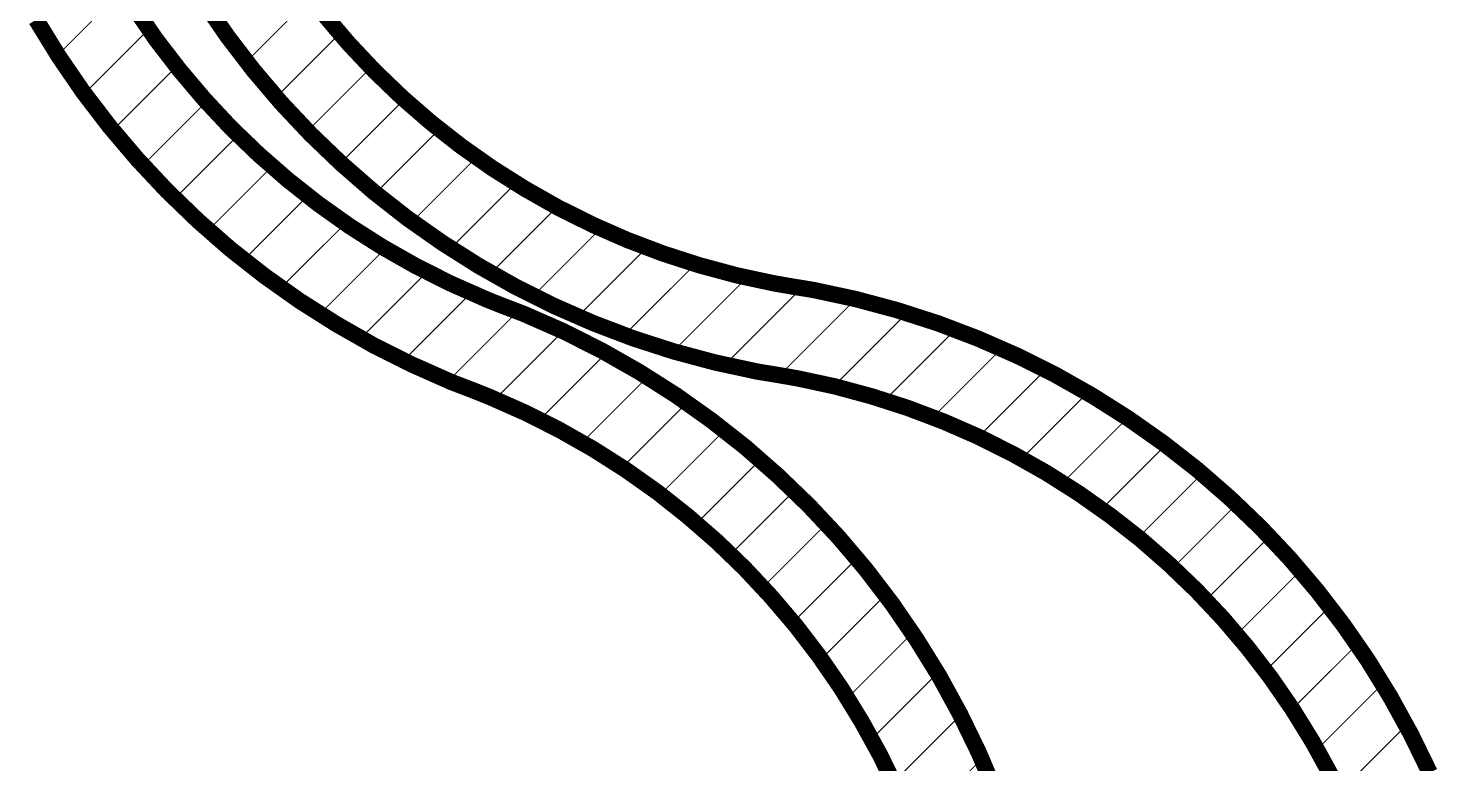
# Model space of a CAD drawing. Header units: millimetres. Extents: x 0 to 19.1, y 0 to 5.1.
# Drawn here: x 14.033 to 15.325, y 1.286 to 1.965 of the extents above; entities that cross this region are included whole.
import ezdxf

# ---------------------------------------------------------------- set-up
doc = ezdxf.new("R2010")
doc.units = ezdxf.units.MM
doc.header["$MEASUREMENT"] = 0
doc.layers.add('DrillDrawing', color=1, linetype='Continuous')

msp = doc.modelspace()

# ---------------------------------------------------------------- linework, layer by layer
at = {"layer": 'DrillDrawing'}
for points, const_width in [([(14.0602, 1.9394), (14.121, 2.0002)], 0.001), ([(14.1308, 1.9835), (14.1509, 1.9541)], 0.015), ([(14.1945, 1.9892), (14.2169, 1.9567)], 0.015), ([(14.2342, 1.9334), (14.2939, 1.9931)], 0.001), ([(14.0405, 1.9722), (14.0614, 1.9383)], 0.015), ([(14.3053, 1.9775), (14.3281, 1.9506)], 0.015), ([(14.0846, 1.9038), (14.1447, 1.9639)], 0.001), ([(14.2169, 1.9567), (14.2409, 1.9254)], 0.015), ([(14.1509, 1.9541), (14.1726, 1.9259)], 0.015), ([(14.2614, 1.9006), (14.3208, 1.96)], 0.001), ([(14.3281, 1.9506), (14.3523, 1.9249)], 0.015), ([(14.0614, 1.9383), (14.0839, 1.9055)], 0.015), ([(14.1108, 1.87), (14.1703, 1.9295)], 0.001), ([(14.1726, 1.9259), (14.1956, 1.8987)], 0.015), ([(14.2409, 1.9254), (14.2664, 1.8954)], 0.015), ([(14.2902, 1.8694), (14.3495, 1.9287)], 0.001), ([(14.3523, 1.9249), (14.3777, 1.9005)], 0.015), ([(14.0839, 1.9055), (14.1081, 1.8739)], 0.015), ([(14.1956, 1.8987), (14.2199, 1.8727)], 0.015), ([(14.2664, 1.8954), (14.2934, 1.8667)], 0.015), ([(14.3206, 1.8398), (14.38, 1.8992)], 0.001), ([(14.3777, 1.9005), (14.4043, 1.8774)], 0.015), ([(14.1385, 1.8377), (14.1978, 1.897)], 0.001), ([(14.1081, 1.8739), (14.1338, 1.8436)], 0.015), ([(14.2199, 1.8727), (14.2456, 1.848)], 0.015), ([(14.2934, 1.8667), (14.3219, 1.8394)], 0.015), ([(14.4043, 1.8774), (14.4321, 1.8556)], 0.015), ([(14.1679, 1.8071), (14.2272, 1.8664)], 0.001), ([(14.3527, 1.8119), (14.4125, 1.8717)], 0.001), ([(14.4321, 1.8556), (14.4609, 1.8353)], 0.015), ([(14.1338, 1.8436), (14.161, 1.8146)], 0.015), ([(14.2456, 1.848), (14.2724, 1.8246)], 0.015), ([(14.1989, 1.7781), (14.2584, 1.8376)], 0.001), ([(14.3219, 1.8394), (14.3516, 1.8135)], 0.015), ([(14.3865, 1.7857), (14.4468, 1.846)], 0.001), ([(14.4609, 1.8353), (14.4907, 1.8165)], 0.015), ([(14.161, 1.8146), (14.1896, 1.787)], 0.015), ([(14.2724, 1.8246), (14.3004, 1.8025)], 0.015), ([(14.422, 1.7612), (14.4829, 1.8221)], 0.001), ([(14.4907, 1.8165), (14.5214, 1.7991)], 0.015), ([(14.2315, 1.7507), (14.2913, 1.8105)], 0.001), ([(14.3004, 1.8025), (14.3294, 1.7819)], 0.015), ([(14.3516, 1.8135), (14.3826, 1.7892)], 0.015), ([(14.3826, 1.7892), (14.4149, 1.7665)], 0.015), ([(14.4592, 1.7384), (14.5209, 1.8001)], 0.001), ([(14.5214, 1.7991), (14.5529, 1.7834)], 0.015), ([(14.1896, 1.787), (14.2195, 1.7608)], 0.015), ([(14.2657, 1.7249), (14.326, 1.7851)], 0.001), ([(14.3294, 1.7819), (14.3594, 1.7628)], 0.015), ([(14.5529, 1.7834), (14.5852, 1.7692)], 0.015), ([(14.3594, 1.7628), (14.3904, 1.7452)], 0.015), ([(14.4149, 1.7665), (14.4482, 1.7454)], 0.015), ([(14.4982, 1.7174), (14.5613, 1.7805)], 0.001), ([(14.5852, 1.7692), (14.6182, 1.7567)], 0.015), ([(14.2195, 1.7608), (14.2508, 1.7362)], 0.015), ([(14.3016, 1.7008), (14.3626, 1.7618)], 0.001), ([(14.5391, 1.6983), (14.6038, 1.763)], 0.001), ([(14.6182, 1.7567), (14.6517, 1.7459)], 0.015), ([(14.2508, 1.7362), (14.2832, 1.7132)], 0.015), ([(14.3904, 1.7452), (14.4222, 1.7292)], 0.015), ([(14.4482, 1.7454), (14.4825, 1.726)], 0.015), ([(14.582, 1.6812), (14.6485, 1.7477)], 0.001), ([(14.6517, 1.7459), (14.6858, 1.7367)], 0.015), ([(14.6858, 1.7367), (14.7202, 1.7293)], 0.015), ([(14.3392, 1.6784), (14.4013, 1.7405)], 0.001), ([(14.4222, 1.7292), (14.4548, 1.7148)], 0.015), ([(14.4825, 1.726), (14.5178, 1.7084)], 0.015), ([(14.627, 1.6662), (14.6961, 1.7353)], 0.001), ([(14.7202, 1.7293), (14.7376, 1.7263)], 0.015), ([(14.7376, 1.7263), (14.757, 1.7231)], 0.015), ([(14.2832, 1.7132), (14.3168, 1.6919)], 0.015), ([(14.3786, 1.6578), (14.442, 1.7212)], 0.001), ([(14.4548, 1.7148), (14.4713, 1.7082)], 0.015), ([(14.6746, 1.6538), (14.7464, 1.7256)], 0.001), ([(14.757, 1.7231), (14.7956, 1.7148)], 0.015), ([(14.7956, 1.7148), (14.8336, 1.7046)], 0.015), ([(14.4713, 1.7082), (14.4899, 1.7011)], 0.015), ([(14.4899, 1.7011), (14.5263, 1.6851)], 0.015), ([(14.5178, 1.7084), (14.5539, 1.6926)], 0.015), ([(14.7248, 1.644), (14.7962, 1.7154)], 0.001), ([(14.8336, 1.7046), (14.8712, 1.6925)], 0.015), ([(14.3168, 1.6919), (14.3513, 1.6722)], 0.015), ([(14.4198, 1.639), (14.4847, 1.7039)], 0.001), ([(14.5263, 1.6851), (14.5618, 1.6672)], 0.015), ([(14.5539, 1.6926), (14.5907, 1.6786)], 0.015), ([(14.7747, 1.6339), (14.8431, 1.7023)], 0.001), ([(14.8712, 1.6925), (14.908, 1.6785)], 0.015), ([(14.3513, 1.6722), (14.3869, 1.6544)], 0.015), ([(14.4627, 1.6219), (14.5265, 1.6857)], 0.001), ([(14.5907, 1.6786), (14.6282, 1.6665)], 0.015), ([(14.8216, 1.6208), (14.8878, 1.687)], 0.001), ([(14.908, 1.6785), (14.9441, 1.6627)], 0.015), ([(14.5618, 1.6672), (14.5964, 1.6475)], 0.015), ([(14.6282, 1.6665), (14.6663, 1.6563)], 0.015), ([(14.866, 1.6052), (14.9303, 1.6695)], 0.001), ([(14.9441, 1.6627), (14.9794, 1.6451)], 0.015), ([(14.3869, 1.6544), (14.4232, 1.6383)], 0.015), ([(14.5038, 1.603), (14.5662, 1.6654)], 0.001), ([(14.5964, 1.6475), (14.6299, 1.6262)], 0.015), ([(14.6663, 1.6563), (14.7049, 1.648)], 0.015), ([(14.7049, 1.648), (14.7243, 1.6448)], 0.015), ([(14.4232, 1.6383), (14.4418, 1.6312)], 0.015), ([(14.5428, 1.582), (14.6041, 1.6433)], 0.001), ([(14.7243, 1.6448), (14.7417, 1.6418)], 0.015), ([(14.7417, 1.6418), (14.7761, 1.6344)], 0.015), ([(14.7761, 1.6344), (14.8102, 1.6252)], 0.015), ([(14.9082, 1.5874), (14.9709, 1.6501)], 0.001), ([(14.9794, 1.6451), (15.0137, 1.6257)], 0.015), ([(14.4418, 1.6312), (14.4583, 1.6246)], 0.015), ([(14.4583, 1.6246), (14.4909, 1.6102)], 0.015), ([(14.6299, 1.6262), (14.6623, 1.6032)], 0.015), ([(14.8102, 1.6252), (14.8437, 1.6144)], 0.015), ([(14.9479, 1.5671), (15.0096, 1.6288)], 0.001), ([(15.0137, 1.6257), (15.047, 1.6046)], 0.015), ([(14.4909, 1.6102), (14.5227, 1.5942)], 0.015), ([(14.5799, 1.5591), (14.6403, 1.6195)], 0.001), ([(14.8437, 1.6144), (14.8767, 1.6019)], 0.015), ([(14.5227, 1.5942), (14.5537, 1.5766)], 0.015), ([(14.6623, 1.6032), (14.6936, 1.5786)], 0.015), ([(14.8767, 1.6019), (14.909, 1.5878)], 0.015), ([(14.9856, 1.5448), (15.0465, 1.6057)], 0.001), ([(15.047, 1.6046), (15.0792, 1.5819)], 0.015), ([(14.6151, 1.5343), (14.6749, 1.5941)], 0.001), ([(14.909, 1.5878), (14.9405, 1.572)], 0.015), ([(15.0792, 1.5819), (15.1103, 1.5576)], 0.015), ([(14.5537, 1.5766), (14.5837, 1.5575)], 0.015), ([(14.6936, 1.5786), (14.7235, 1.5524)], 0.015), ([(14.9405, 1.572), (14.9712, 1.5547)], 0.015), ([(15.0214, 1.5206), (15.0816, 1.5808)], 0.001), ([(14.5837, 1.5575), (14.6128, 1.5369)], 0.015), ([(14.6483, 1.5075), (14.7078, 1.567)], 0.001), ([(15.1103, 1.5576), (15.14, 1.5317)], 0.015), ([(14.7235, 1.5524), (14.7522, 1.5248)], 0.015), ([(14.9712, 1.5547), (15.001, 1.5358)], 0.015), ([(15.0555, 1.4946), (15.115, 1.5542)], 0.001), ([(14.6128, 1.5369), (14.6407, 1.5148)], 0.015), ([(14.6797, 1.4789), (14.739, 1.5382)], 0.001), ([(15.001, 1.5358), (15.0298, 1.5155)], 0.015), ([(15.14, 1.5317), (15.1685, 1.5044)], 0.015), ([(14.7522, 1.5248), (14.7794, 1.4958)], 0.015), ([(15.0875, 1.4667), (15.1468, 1.526)], 0.001), ([(14.6407, 1.5148), (14.6676, 1.4914)], 0.015), ([(15.0298, 1.5155), (15.0576, 1.4938)], 0.015), ([(15.1685, 1.5044), (15.1955, 1.4757)], 0.015), ([(14.6676, 1.4914), (14.6932, 1.4667)], 0.015), ([(14.7094, 1.4486), (14.7687, 1.5079)], 0.001), ([(14.7794, 1.4958), (14.8051, 1.4655)], 0.015), ([(15.0576, 1.4938), (15.0842, 1.4706)], 0.015), ([(15.1177, 1.4369), (15.177, 1.4962)], 0.001), ([(14.6932, 1.4667), (14.7175, 1.4407)], 0.015), ([(14.7374, 1.4166), (14.7968, 1.476)], 0.001), ([(14.8051, 1.4655), (14.8292, 1.4339)], 0.015), ([(15.0842, 1.4706), (15.1096, 1.4462)], 0.015), ([(15.1955, 1.4757), (15.221, 1.4457)], 0.015), ([(15.1461, 1.4053), (15.2055, 1.4647)], 0.001), ([(14.7175, 1.4407), (14.7406, 1.4136)], 0.015), ([(15.1096, 1.4462), (15.1338, 1.4205)], 0.015), ([(15.221, 1.4457), (15.245, 1.4144)], 0.015), ([(14.7635, 1.3827), (14.8232, 1.4424)], 0.001), ([(14.8292, 1.4339), (14.8517, 1.4011)], 0.015), ([(14.7406, 1.4136), (14.7622, 1.3853)], 0.015), ([(15.1338, 1.4205), (15.1566, 1.3937)], 0.015), ([(15.1727, 1.3719), (15.2324, 1.4316)], 0.001), ([(15.245, 1.4144), (15.2674, 1.382)], 0.015), ([(14.8517, 1.4011), (14.8726, 1.3673)], 0.015), ([(14.7875, 1.3467), (14.848, 1.4072)], 0.001), ([(15.1566, 1.3937), (15.1781, 1.3657)], 0.015), ([(15.1975, 1.3367), (15.2577, 1.3968)], 0.001), ([(14.7622, 1.3853), (14.7824, 1.3559)], 0.015), ([(15.2674, 1.382), (15.2881, 1.3484)], 0.015), ([(14.8098, 1.309), (14.8712, 1.3704)], 0.001), ([(14.8726, 1.3673), (14.8917, 1.3324)], 0.015), ([(15.1781, 1.3657), (15.1981, 1.3367)], 0.015), ([(14.7824, 1.3559), (14.801, 1.3256)], 0.015), ([(15.2202, 1.2994), (15.2812, 1.3604)], 0.001), ([(15.1981, 1.3367), (15.2166, 1.3067)], 0.015), ([(15.2881, 1.3484), (15.3071, 1.3139)], 0.015), ([(14.801, 1.3256), (14.8182, 1.2944)], 0.015), ([(14.83, 1.2692), (14.8925, 1.3317)], 0.001), ([(14.8917, 1.3324), (14.9091, 1.2966)], 0.015), ([(15.2409, 1.2601), (15.303, 1.3222)], 0.001), ([(15.3071, 1.3139), (15.3244, 1.2785)], 0.015), ([(15.2166, 1.3067), (15.2336, 1.2758)], 0.015), ([(14.8182, 1.2944), (14.8337, 1.2624)], 0.015), ([(14.9091, 1.2966), (14.9246, 1.26)], 0.015), ([(14.8482, 1.2274), (14.9118, 1.291)], 0.001)]:
    msp.add_lwpolyline(points, dxfattribs=dict(at, const_width=const_width))
for points, const_width in [([(14.1445, 1.9639, 1), (14.145, 1.9639, 1)], 0.0005), ([(14.2131, 1.9567, 1), (14.2206, 1.9567, 1)], 0.0075), ([(14.2131, 1.9567, 1), (14.2206, 1.9567, 1)], 0.0075), ([(14.1472, 1.9541, 1), (14.1547, 1.9541, 1)], 0.0075), ([(14.1472, 1.9541, 1), (14.1547, 1.9541, 1)], 0.0075), ([(14.3205, 1.96, 1), (14.321, 1.96, 1)], 0.0005), ([(14.3244, 1.9506, 1), (14.3319, 1.9506, 1)], 0.0075), ([(14.3244, 1.9506, 1), (14.3319, 1.9506, 1)], 0.0075), ([(14.0576, 1.9383, 1), (14.0651, 1.9383, 1)], 0.0075), ([(14.0576, 1.9383, 1), (14.0651, 1.9383, 1)], 0.0075), ([(14.06, 1.9394, 1), (14.0605, 1.9394, 1)], 0.0005), ([(14.1688, 1.9259, 1), (14.1763, 1.9259, 1)], 0.0075), ([(14.1688, 1.9259, 1), (14.1763, 1.9259, 1)], 0.0075), ([(14.1701, 1.9295, 1), (14.1706, 1.9295, 1)], 0.0005), ([(14.2371, 1.9254, 1), (14.2446, 1.9254, 1)], 0.0075), ([(14.2371, 1.9254, 1), (14.2446, 1.9254, 1)], 0.0075), ([(14.2339, 1.9334, 1), (14.2344, 1.9334, 1)], 0.0005), ([(14.3485, 1.9249, 1), (14.356, 1.9249, 1)], 0.0075), ([(14.3485, 1.9249, 1), (14.356, 1.9249, 1)], 0.0075), ([(14.3492, 1.9287, 1), (14.3497, 1.9287, 1)], 0.0005), ([(14.0802, 1.9055, 1), (14.0877, 1.9055, 1)], 0.0075), ([(14.0802, 1.9055, 1), (14.0877, 1.9055, 1)], 0.0075), ([(14.0844, 1.9038, 1), (14.0849, 1.9038, 1)], 0.0005), ([(14.1918, 1.8987, 1), (14.1993, 1.8987, 1)], 0.0075), ([(14.1918, 1.8987, 1), (14.1993, 1.8987, 1)], 0.0075), ([(14.2627, 1.8954, 1), (14.2702, 1.8954, 1)], 0.0075), ([(14.2627, 1.8954, 1), (14.2702, 1.8954, 1)], 0.0075), ([(14.2611, 1.9006, 1), (14.2616, 1.9006, 1)], 0.0005), ([(14.374, 1.9005, 1), (14.3815, 1.9005, 1)], 0.0075), ([(14.374, 1.9005, 1), (14.3815, 1.9005, 1)], 0.0075), ([(14.3798, 1.8992, 1), (14.3803, 1.8992, 1)], 0.0005), ([(14.1976, 1.897, 1), (14.1981, 1.897, 1)], 0.0005), ([(14.1043, 1.8739, 1), (14.1118, 1.8739, 1)], 0.0075), ([(14.1043, 1.8739, 1), (14.1118, 1.8739, 1)], 0.0075), ([(14.2162, 1.8727, 1), (14.2237, 1.8727, 1)], 0.0075), ([(14.2162, 1.8727, 1), (14.2237, 1.8727, 1)], 0.0075), ([(14.2897, 1.8667, 1), (14.2972, 1.8667, 1)], 0.0075), ([(14.2897, 1.8667, 1), (14.2972, 1.8667, 1)], 0.0075), ([(14.4006, 1.8774, 1), (14.4081, 1.8774, 1)], 0.0075), ([(14.4006, 1.8774, 1), (14.4081, 1.8774, 1)], 0.0075), ([(14.1105, 1.87, 1), (14.111, 1.87, 1)], 0.0005), ([(14.227, 1.8664, 1), (14.2275, 1.8664, 1)], 0.0005), ([(14.2899, 1.8694, 1), (14.2904, 1.8694, 1)], 0.0005), ([(14.4123, 1.8717, 1), (14.4128, 1.8717, 1)], 0.0005), ([(14.4283, 1.8556, 1), (14.4358, 1.8556, 1)], 0.0075), ([(14.4283, 1.8556, 1), (14.4358, 1.8556, 1)], 0.0075), ([(14.13, 1.8436, 1), (14.1375, 1.8436, 1)], 0.0075), ([(14.13, 1.8436, 1), (14.1375, 1.8436, 1)], 0.0075), ([(14.2418, 1.848, 1), (14.2493, 1.848, 1)], 0.0075), ([(14.2418, 1.848, 1), (14.2493, 1.848, 1)], 0.0075), ([(14.1383, 1.8377, 1), (14.1388, 1.8377, 1)], 0.0005), ([(14.2581, 1.8376, 1), (14.2586, 1.8376, 1)], 0.0005), ([(14.3181, 1.8394, 1), (14.3256, 1.8394, 1)], 0.0075), ([(14.3181, 1.8394, 1), (14.3256, 1.8394, 1)], 0.0075), ([(14.3204, 1.8398, 1), (14.3209, 1.8398, 1)], 0.0005), ([(14.4466, 1.846, 1), (14.4471, 1.846, 1)], 0.0005), ([(14.4571, 1.8353, 1), (14.4646, 1.8353, 1)], 0.0075), ([(14.4571, 1.8353, 1), (14.4646, 1.8353, 1)], 0.0075), ([(14.1572, 1.8146, 1), (14.1647, 1.8146, 1)], 0.0075), ([(14.1572, 1.8146, 1), (14.1647, 1.8146, 1)], 0.0075), ([(14.2686, 1.8246, 1), (14.2761, 1.8246, 1)], 0.0075), ([(14.2686, 1.8246, 1), (14.2761, 1.8246, 1)], 0.0075), ([(14.4827, 1.8221, 1), (14.4832, 1.8221, 1)], 0.0005), ([(14.4869, 1.8165, 1), (14.4944, 1.8165, 1)], 0.0075), ([(14.4869, 1.8165, 1), (14.4944, 1.8165, 1)], 0.0075), ([(14.291, 1.8105, 1), (14.2915, 1.8105, 1)], 0.0005), ([(14.2966, 1.8025, 1), (14.3041, 1.8025, 1)], 0.0075), ([(14.2966, 1.8025, 1), (14.3041, 1.8025, 1)], 0.0075), ([(14.3479, 1.8135, 1), (14.3554, 1.8135, 1)], 0.0075), ([(14.3479, 1.8135, 1), (14.3554, 1.8135, 1)], 0.0075), ([(14.3525, 1.8119, 1), (14.353, 1.8119, 1)], 0.0005), ([(14.1677, 1.8071, 1), (14.1682, 1.8071, 1)], 0.0005), ([(14.3789, 1.7892, 1), (14.3864, 1.7892, 1)], 0.0075), ([(14.3789, 1.7892, 1), (14.3864, 1.7892, 1)], 0.0075), ([(14.5176, 1.7991, 1), (14.5251, 1.7991, 1)], 0.0075), ([(14.5176, 1.7991, 1), (14.5251, 1.7991, 1)], 0.0075), ([(14.5207, 1.8001, 1), (14.5212, 1.8001, 1)], 0.0005), ([(14.1858, 1.787, 1), (14.1933, 1.787, 1)], 0.0075), ([(14.1858, 1.787, 1), (14.1933, 1.787, 1)], 0.0075), ([(14.3257, 1.7819, 1), (14.3332, 1.7819, 1)], 0.0075), ([(14.3257, 1.7819, 1), (14.3332, 1.7819, 1)], 0.0075), ([(14.3257, 1.7851, 1), (14.3262, 1.7851, 1)], 0.0005), ([(14.3863, 1.7857, 1), (14.3868, 1.7857, 1)], 0.0005), ([(14.5492, 1.7834, 1), (14.5567, 1.7834, 1)], 0.0075), ([(14.5492, 1.7834, 1), (14.5567, 1.7834, 1)], 0.0075), ([(14.1986, 1.7781, 1), (14.1991, 1.7781, 1)], 0.0005), ([(14.3557, 1.7628, 1), (14.3632, 1.7628, 1)], 0.0075), ([(14.3557, 1.7628, 1), (14.3632, 1.7628, 1)], 0.0075), ([(14.4111, 1.7665, 1), (14.4186, 1.7665, 1)], 0.0075), ([(14.4111, 1.7665, 1), (14.4186, 1.7665, 1)], 0.0075), ([(14.561, 1.7805, 1), (14.5615, 1.7805, 1)], 0.0005), ([(14.5814, 1.7692, 1), (14.5889, 1.7692, 1)], 0.0075), ([(14.5814, 1.7692, 1), (14.5889, 1.7692, 1)], 0.0075), ([(14.2158, 1.7608, 1), (14.2233, 1.7608, 1)], 0.0075), ([(14.2158, 1.7608, 1), (14.2233, 1.7608, 1)], 0.0075), ([(14.3623, 1.7618, 1), (14.3628, 1.7618, 1)], 0.0005), ([(14.4218, 1.7612, 1), (14.4223, 1.7612, 1)], 0.0005), ([(14.6035, 1.763, 1), (14.604, 1.763, 1)], 0.0005), ([(14.6144, 1.7567, 1), (14.6219, 1.7567, 1)], 0.0075), ([(14.6144, 1.7567, 1), (14.6219, 1.7567, 1)], 0.0075), ([(14.2312, 1.7507, 1), (14.2317, 1.7507, 1)], 0.0005), ([(14.247, 1.7362, 1), (14.2545, 1.7362, 1)], 0.0075), ([(14.247, 1.7362, 1), (14.2545, 1.7362, 1)], 0.0075), ([(14.3867, 1.7452, 1), (14.3942, 1.7452, 1)], 0.0075), ([(14.3867, 1.7452, 1), (14.3942, 1.7452, 1)], 0.0075), ([(14.4444, 1.7454, 1), (14.4519, 1.7454, 1)], 0.0075), ([(14.4444, 1.7454, 1), (14.4519, 1.7454, 1)], 0.0075), ([(14.6479, 1.7459, 1), (14.6554, 1.7459, 1)], 0.0075), ([(14.6479, 1.7459, 1), (14.6554, 1.7459, 1)], 0.0075), ([(14.6482, 1.7477, 1), (14.6487, 1.7477, 1)], 0.0005), ([(14.682, 1.7367, 1), (14.6895, 1.7367, 1)], 0.0075), ([(14.682, 1.7367, 1), (14.6895, 1.7367, 1)], 0.0075), ([(14.4011, 1.7405, 1), (14.4016, 1.7405, 1)], 0.0005), ([(14.4185, 1.7292, 1), (14.426, 1.7292, 1)], 0.0075), ([(14.4185, 1.7292, 1), (14.426, 1.7292, 1)], 0.0075), ([(14.459, 1.7384, 1), (14.4595, 1.7384, 1)], 0.0005), ([(14.4788, 1.726, 1), (14.4863, 1.726, 1)], 0.0075), ([(14.4788, 1.726, 1), (14.4863, 1.726, 1)], 0.0075), ([(14.6958, 1.7353, 1), (14.6963, 1.7353, 1)], 0.0005), ([(14.7165, 1.7293, 1), (14.724, 1.7293, 1)], 0.0075), ([(14.7165, 1.7293, 1), (14.724, 1.7293, 1)], 0.0075), ([(14.7338, 1.7263, 1), (14.7413, 1.7263, 1)], 0.0075), ([(14.7338, 1.7263, 1), (14.7413, 1.7263, 1)], 0.0075), ([(14.2654, 1.7249, 1), (14.2659, 1.7249, 1)], 0.0005), ([(14.2795, 1.7132, 1), (14.287, 1.7132, 1)], 0.0075), ([(14.2795, 1.7132, 1), (14.287, 1.7132, 1)], 0.0075), ([(14.4418, 1.7212, 1), (14.4423, 1.7212, 1)], 0.0005), ([(14.451, 1.7148, 1), (14.4585, 1.7148, 1)], 0.0075), ([(14.451, 1.7148, 1), (14.4585, 1.7148, 1)], 0.0075), ([(14.498, 1.7174, 1), (14.4985, 1.7174, 1)], 0.0005), ([(14.7462, 1.7256, 1), (14.7467, 1.7256, 1)], 0.0005), ([(14.7533, 1.7231, 1), (14.7608, 1.7231, 1)], 0.0075), ([(14.7533, 1.7231, 1), (14.7608, 1.7231, 1)], 0.0075), ([(14.7918, 1.7148, 1), (14.7993, 1.7148, 1)], 0.0075), ([(14.7918, 1.7148, 1), (14.7993, 1.7148, 1)], 0.0075), ([(14.4676, 1.7082, 1), (14.4751, 1.7082, 1)], 0.0075), ([(14.4676, 1.7082, 1), (14.4751, 1.7082, 1)], 0.0075), ([(14.4861, 1.7011, 1), (14.4936, 1.7011, 1)], 0.0075), ([(14.4861, 1.7011, 1), (14.4936, 1.7011, 1)], 0.0075), ([(14.514, 1.7084, 1), (14.5215, 1.7084, 1)], 0.0075), ([(14.514, 1.7084, 1), (14.5215, 1.7084, 1)], 0.0075), ([(14.796, 1.7154, 1), (14.7965, 1.7154, 1)], 0.0005), ([(14.8299, 1.7046, 1), (14.8374, 1.7046, 1)], 0.0075), ([(14.8299, 1.7046, 1), (14.8374, 1.7046, 1)], 0.0075), ([(14.3013, 1.7008, 1), (14.3018, 1.7008, 1)], 0.0005), ([(14.313, 1.6919, 1), (14.3205, 1.6919, 1)], 0.0075), ([(14.313, 1.6919, 1), (14.3205, 1.6919, 1)], 0.0075), ([(14.4844, 1.7039, 1), (14.4849, 1.7039, 1)], 0.0005), ([(14.5225, 1.6851, 1), (14.53, 1.6851, 1)], 0.0075), ([(14.5225, 1.6851, 1), (14.53, 1.6851, 1)], 0.0075), ([(14.5389, 1.6983, 1), (14.5394, 1.6983, 1)], 0.0005), ([(14.5501, 1.6926, 1), (14.5576, 1.6926, 1)], 0.0075), ([(14.5501, 1.6926, 1), (14.5576, 1.6926, 1)], 0.0075), ([(14.8429, 1.7023, 1), (14.8434, 1.7023, 1)], 0.0005), ([(14.8674, 1.6925, 1), (14.8749, 1.6925, 1)], 0.0075), ([(14.8674, 1.6925, 1), (14.8749, 1.6925, 1)], 0.0075), ([(14.3476, 1.6722, 1), (14.3551, 1.6722, 1)], 0.0075), ([(14.3476, 1.6722, 1), (14.3551, 1.6722, 1)], 0.0075), ([(14.5263, 1.6857, 1), (14.5268, 1.6857, 1)], 0.0005), ([(14.5817, 1.6812, 1), (14.5822, 1.6812, 1)], 0.0005), ([(14.587, 1.6786, 1), (14.5945, 1.6786, 1)], 0.0075), ([(14.587, 1.6786, 1), (14.5945, 1.6786, 1)], 0.0075), ([(14.8875, 1.687, 1), (14.888, 1.687, 1)], 0.0005), ([(14.9043, 1.6785, 1), (14.9118, 1.6785, 1)], 0.0075), ([(14.9043, 1.6785, 1), (14.9118, 1.6785, 1)], 0.0075), ([(14.3389, 1.6784, 1), (14.3394, 1.6784, 1)], 0.0005), ([(14.558, 1.6672, 1), (14.5655, 1.6672, 1)], 0.0075), ([(14.558, 1.6672, 1), (14.5655, 1.6672, 1)], 0.0075), ([(14.6245, 1.6665, 1), (14.632, 1.6665, 1)], 0.0075), ([(14.6245, 1.6665, 1), (14.632, 1.6665, 1)], 0.0075), ([(14.6267, 1.6662, 1), (14.6272, 1.6662, 1)], 0.0005), ([(14.9301, 1.6695, 1), (14.9306, 1.6695, 1)], 0.0005), ([(14.9404, 1.6627, 1), (14.9479, 1.6627, 1)], 0.0075), ([(14.9404, 1.6627, 1), (14.9479, 1.6627, 1)], 0.0075), ([(14.3783, 1.6578, 1), (14.3788, 1.6578, 1)], 0.0005), ([(14.3831, 1.6544, 1), (14.3906, 1.6544, 1)], 0.0075), ([(14.3831, 1.6544, 1), (14.3906, 1.6544, 1)], 0.0075), ([(14.566, 1.6654, 1), (14.5665, 1.6654, 1)], 0.0005), ([(14.5926, 1.6475, 1), (14.6001, 1.6475, 1)], 0.0075), ([(14.5926, 1.6475, 1), (14.6001, 1.6475, 1)], 0.0075), ([(14.6626, 1.6563, 1), (14.6701, 1.6563, 1)], 0.0075), ([(14.6626, 1.6563, 1), (14.6701, 1.6563, 1)], 0.0075), ([(14.6743, 1.6538, 1), (14.6748, 1.6538, 1)], 0.0005), ([(14.7011, 1.648, 1), (14.7086, 1.648, 1)], 0.0075), ([(14.7011, 1.648, 1), (14.7086, 1.648, 1)], 0.0075), ([(14.4195, 1.6383, 1), (14.427, 1.6383, 1)], 0.0075), ([(14.4195, 1.6383, 1), (14.427, 1.6383, 1)], 0.0075), ([(14.6039, 1.6433, 1), (14.6044, 1.6433, 1)], 0.0005), ([(14.7206, 1.6448, 1), (14.7281, 1.6448, 1)], 0.0075), ([(14.7206, 1.6448, 1), (14.7281, 1.6448, 1)], 0.0075), ([(14.7245, 1.644, 1), (14.725, 1.644, 1)], 0.0005), ([(14.7379, 1.6418, 1), (14.7454, 1.6418, 1)], 0.0075), ([(14.7379, 1.6418, 1), (14.7454, 1.6418, 1)], 0.0075), ([(14.7724, 1.6344, 1), (14.7799, 1.6344, 1)], 0.0075), ([(14.7724, 1.6344, 1), (14.7799, 1.6344, 1)], 0.0075), ([(14.9706, 1.6501, 1), (14.9711, 1.6501, 1)], 0.0005), ([(14.9756, 1.6451, 1), (14.9831, 1.6451, 1)], 0.0075), ([(14.9756, 1.6451, 1), (14.9831, 1.6451, 1)], 0.0075), ([(14.4196, 1.639, 1), (14.4201, 1.639, 1)], 0.0005), ([(14.438, 1.6312, 1), (14.4455, 1.6312, 1)], 0.0075), ([(14.438, 1.6312, 1), (14.4455, 1.6312, 1)], 0.0075), ([(14.4546, 1.6246, 1), (14.4621, 1.6246, 1)], 0.0075), ([(14.4546, 1.6246, 1), (14.4621, 1.6246, 1)], 0.0075), ([(14.6262, 1.6262, 1), (14.6337, 1.6262, 1)], 0.0075), ([(14.6262, 1.6262, 1), (14.6337, 1.6262, 1)], 0.0075), ([(14.7745, 1.6339, 1), (14.775, 1.6339, 1)], 0.0005), ([(14.8064, 1.6252, 1), (14.8139, 1.6252, 1)], 0.0075), ([(14.8064, 1.6252, 1), (14.8139, 1.6252, 1)], 0.0075), ([(15.01, 1.6257, 1), (15.0175, 1.6257, 1)], 0.0075), ([(15.01, 1.6257, 1), (15.0175, 1.6257, 1)], 0.0075), ([(15.0093, 1.6288, 1), (15.0098, 1.6288, 1)], 0.0005), ([(14.4625, 1.6219, 1), (14.463, 1.6219, 1)], 0.0005), ([(14.4872, 1.6102, 1), (14.4947, 1.6102, 1)], 0.0075), ([(14.4872, 1.6102, 1), (14.4947, 1.6102, 1)], 0.0075), ([(14.6401, 1.6195, 1), (14.6406, 1.6195, 1)], 0.0005), ([(14.8214, 1.6208, 1), (14.8219, 1.6208, 1)], 0.0005), ([(14.84, 1.6144, 1), (14.8475, 1.6144, 1)], 0.0075), ([(14.84, 1.6144, 1), (14.8475, 1.6144, 1)], 0.0075), ([(14.5035, 1.603, 1), (14.504, 1.603, 1)], 0.0005), ([(14.519, 1.5942, 1), (14.5265, 1.5942, 1)], 0.0075), ([(14.519, 1.5942, 1), (14.5265, 1.5942, 1)], 0.0075), ([(14.6586, 1.6032, 1), (14.6661, 1.6032, 1)], 0.0075), ([(14.6586, 1.6032, 1), (14.6661, 1.6032, 1)], 0.0075), ([(14.8658, 1.6052, 1), (14.8663, 1.6052, 1)], 0.0005), ([(14.8729, 1.6019, 1), (14.8804, 1.6019, 1)], 0.0075), ([(14.8729, 1.6019, 1), (14.8804, 1.6019, 1)], 0.0075), ([(15.0433, 1.6046, 1), (15.0508, 1.6046, 1)], 0.0075), ([(15.0433, 1.6046, 1), (15.0508, 1.6046, 1)], 0.0075), ([(15.0463, 1.6057, 1), (15.0468, 1.6057, 1)], 0.0005), ([(14.6746, 1.5941, 1), (14.6751, 1.5941, 1)], 0.0005), ([(14.9052, 1.5878, 1), (14.9127, 1.5878, 1)], 0.0075), ([(14.9052, 1.5878, 1), (14.9127, 1.5878, 1)], 0.0075), ([(15.0755, 1.5819, 1), (15.083, 1.5819, 1)], 0.0075), ([(15.0755, 1.5819, 1), (15.083, 1.5819, 1)], 0.0075), ([(14.5426, 1.582, 1), (14.5431, 1.582, 1)], 0.0005), ([(14.5499, 1.5766, 1), (14.5574, 1.5766, 1)], 0.0075), ([(14.5499, 1.5766, 1), (14.5574, 1.5766, 1)], 0.0075), ([(14.6898, 1.5786, 1), (14.6973, 1.5786, 1)], 0.0075), ([(14.6898, 1.5786, 1), (14.6973, 1.5786, 1)], 0.0075), ([(14.9079, 1.5874, 1), (14.9084, 1.5874, 1)], 0.0005), ([(14.9368, 1.572, 1), (14.9443, 1.572, 1)], 0.0075), ([(14.9368, 1.572, 1), (14.9443, 1.572, 1)], 0.0075), ([(15.0814, 1.5808, 1), (15.0819, 1.5808, 1)], 0.0005), ([(14.58, 1.5575, 1), (14.5875, 1.5575, 1)], 0.0075), ([(14.58, 1.5575, 1), (14.5875, 1.5575, 1)], 0.0075), ([(14.7075, 1.567, 1), (14.708, 1.567, 1)], 0.0005), ([(14.9476, 1.5671, 1), (14.9481, 1.5671, 1)], 0.0005), ([(15.1065, 1.5576, 1), (15.114, 1.5576, 1)], 0.0075), ([(15.1065, 1.5576, 1), (15.114, 1.5576, 1)], 0.0075), ([(14.5797, 1.5591, 1), (14.5802, 1.5591, 1)], 0.0005), ([(14.7198, 1.5524, 1), (14.7273, 1.5524, 1)], 0.0075), ([(14.7198, 1.5524, 1), (14.7273, 1.5524, 1)], 0.0075), ([(14.9675, 1.5547, 1), (14.975, 1.5547, 1)], 0.0075), ([(14.9675, 1.5547, 1), (14.975, 1.5547, 1)], 0.0075), ([(15.1148, 1.5542, 1), (15.1153, 1.5542, 1)], 0.0005), ([(14.609, 1.5369, 1), (14.6165, 1.5369, 1)], 0.0075), ([(14.609, 1.5369, 1), (14.6165, 1.5369, 1)], 0.0075), ([(14.7388, 1.5382, 1), (14.7393, 1.5382, 1)], 0.0005), ([(14.9854, 1.5448, 1), (14.9859, 1.5448, 1)], 0.0005), ([(14.9973, 1.5358, 1), (15.0048, 1.5358, 1)], 0.0075), ([(14.9973, 1.5358, 1), (15.0048, 1.5358, 1)], 0.0075), ([(15.1363, 1.5317, 1), (15.1438, 1.5317, 1)], 0.0075), ([(15.1363, 1.5317, 1), (15.1438, 1.5317, 1)], 0.0075), ([(14.6148, 1.5343, 1), (14.6153, 1.5343, 1)], 0.0005), ([(14.7484, 1.5248, 1), (14.7559, 1.5248, 1)], 0.0075), ([(14.7484, 1.5248, 1), (14.7559, 1.5248, 1)], 0.0075), ([(15.1466, 1.526, 1), (15.1471, 1.526, 1)], 0.0005), ([(14.637, 1.5148, 1), (14.6445, 1.5148, 1)], 0.0075), ([(14.637, 1.5148, 1), (14.6445, 1.5148, 1)], 0.0075), ([(15.0212, 1.5206, 1), (15.0217, 1.5206, 1)], 0.0005), ([(15.0261, 1.5155, 1), (15.0336, 1.5155, 1)], 0.0075), ([(15.0261, 1.5155, 1), (15.0336, 1.5155, 1)], 0.0075), ([(15.1647, 1.5044, 1), (15.1722, 1.5044, 1)], 0.0075), ([(15.1647, 1.5044, 1), (15.1722, 1.5044, 1)], 0.0075), ([(14.648, 1.5075, 1), (14.6485, 1.5075, 1)], 0.0005), ([(14.6638, 1.4914, 1), (14.6713, 1.4914, 1)], 0.0075), ([(14.6638, 1.4914, 1), (14.6713, 1.4914, 1)], 0.0075), ([(14.7685, 1.5079, 1), (14.769, 1.5079, 1)], 0.0005), ([(14.7756, 1.4958, 1), (14.7831, 1.4958, 1)], 0.0075), ([(14.7756, 1.4958, 1), (14.7831, 1.4958, 1)], 0.0075), ([(15.0538, 1.4938, 1), (15.0613, 1.4938, 1)], 0.0075), ([(15.0538, 1.4938, 1), (15.0613, 1.4938, 1)], 0.0075), ([(15.0552, 1.4946, 1), (15.0557, 1.4946, 1)], 0.0005), ([(15.1767, 1.4962, 1), (15.1772, 1.4962, 1)], 0.0005), ([(14.6795, 1.4789, 1), (14.68, 1.4789, 1)], 0.0005), ([(14.6894, 1.4667, 1), (14.6969, 1.4667, 1)], 0.0075), ([(14.6894, 1.4667, 1), (14.6969, 1.4667, 1)], 0.0075), ([(14.7965, 1.476, 1), (14.797, 1.476, 1)], 0.0005), ([(14.8013, 1.4655, 1), (14.8088, 1.4655, 1)], 0.0075), ([(14.8013, 1.4655, 1), (14.8088, 1.4655, 1)], 0.0075), ([(15.0804, 1.4706, 1), (15.0879, 1.4706, 1)], 0.0075), ([(15.0804, 1.4706, 1), (15.0879, 1.4706, 1)], 0.0075), ([(15.1917, 1.4757, 1), (15.1992, 1.4757, 1)], 0.0075), ([(15.1917, 1.4757, 1), (15.1992, 1.4757, 1)], 0.0075), ([(15.0872, 1.4667, 1), (15.0877, 1.4667, 1)], 0.0005), ([(15.2052, 1.4647, 1), (15.2057, 1.4647, 1)], 0.0005), ([(14.7092, 1.4486, 1), (14.7097, 1.4486, 1)], 0.0005), ([(14.7138, 1.4407, 1), (14.7213, 1.4407, 1)], 0.0075), ([(14.7138, 1.4407, 1), (14.7213, 1.4407, 1)], 0.0075), ([(15.1059, 1.4462, 1), (15.1134, 1.4462, 1)], 0.0075), ([(15.1059, 1.4462, 1), (15.1134, 1.4462, 1)], 0.0075), ([(15.2173, 1.4457, 1), (15.2248, 1.4457, 1)], 0.0075), ([(15.2173, 1.4457, 1), (15.2248, 1.4457, 1)], 0.0075), ([(14.8255, 1.4339, 1), (14.833, 1.4339, 1)], 0.0075), ([(14.8255, 1.4339, 1), (14.833, 1.4339, 1)], 0.0075), ([(14.823, 1.4424, 1), (14.8235, 1.4424, 1)], 0.0005), ([(15.1174, 1.4369, 1), (15.1179, 1.4369, 1)], 0.0005), ([(14.7368, 1.4136, 1), (14.7443, 1.4136, 1)], 0.0075), ([(14.7368, 1.4136, 1), (14.7443, 1.4136, 1)], 0.0075), ([(15.13, 1.4205, 1), (15.1375, 1.4205, 1)], 0.0075), ([(15.13, 1.4205, 1), (15.1375, 1.4205, 1)], 0.0075), ([(15.2322, 1.4316, 1), (15.2327, 1.4316, 1)], 0.0005), ([(15.2413, 1.4144, 1), (15.2488, 1.4144, 1)], 0.0075), ([(15.2413, 1.4144, 1), (15.2488, 1.4144, 1)], 0.0075), ([(14.7371, 1.4166, 1), (14.7376, 1.4166, 1)], 0.0005), ([(14.848, 1.4011, 1), (14.8555, 1.4011, 1)], 0.0075), ([(14.848, 1.4011, 1), (14.8555, 1.4011, 1)], 0.0075), ([(14.8478, 1.4072, 1), (14.8483, 1.4072, 1)], 0.0005), ([(15.1458, 1.4053, 1), (15.1463, 1.4053, 1)], 0.0005), ([(15.1529, 1.3937, 1), (15.1604, 1.3937, 1)], 0.0075), ([(15.1529, 1.3937, 1), (15.1604, 1.3937, 1)], 0.0075), ([(15.2574, 1.3968, 1), (15.2579, 1.3968, 1)], 0.0005), ([(14.7584, 1.3853, 1), (14.7659, 1.3853, 1)], 0.0075), ([(14.7584, 1.3853, 1), (14.7659, 1.3853, 1)], 0.0075), ([(14.7632, 1.3827, 1), (14.7637, 1.3827, 1)], 0.0005), ([(15.2636, 1.382, 1), (15.2711, 1.382, 1)], 0.0075), ([(15.2636, 1.382, 1), (15.2711, 1.382, 1)], 0.0075), ([(14.8688, 1.3673, 1), (14.8763, 1.3673, 1)], 0.0075), ([(14.8688, 1.3673, 1), (14.8763, 1.3673, 1)], 0.0075), ([(14.8709, 1.3704, 1), (14.8714, 1.3704, 1)], 0.0005), ([(15.1743, 1.3657, 1), (15.1818, 1.3657, 1)], 0.0075), ([(15.1743, 1.3657, 1), (15.1818, 1.3657, 1)], 0.0075), ([(15.1725, 1.3719, 1), (15.173, 1.3719, 1)], 0.0005), ([(14.7786, 1.3559, 1), (14.7861, 1.3559, 1)], 0.0075), ([(14.7786, 1.3559, 1), (14.7861, 1.3559, 1)], 0.0075), ([(15.2809, 1.3604, 1), (15.2814, 1.3604, 1)], 0.0005), ([(14.7873, 1.3467, 1), (14.7878, 1.3467, 1)], 0.0005), ([(15.1943, 1.3367, 1), (15.2018, 1.3367, 1)], 0.0075), ([(15.1943, 1.3367, 1), (15.2018, 1.3367, 1)], 0.0075), ([(15.2844, 1.3484, 1), (15.2919, 1.3484, 1)], 0.0075), ([(15.2844, 1.3484, 1), (15.2919, 1.3484, 1)], 0.0075), ([(14.7973, 1.3256, 1), (14.8048, 1.3256, 1)], 0.0075), ([(14.7973, 1.3256, 1), (14.8048, 1.3256, 1)], 0.0075), ([(14.888, 1.3324, 1), (14.8955, 1.3324, 1)], 0.0075), ([(14.888, 1.3324, 1), (14.8955, 1.3324, 1)], 0.0075), ([(14.8922, 1.3317, 1), (14.8927, 1.3317, 1)], 0.0005), ([(15.1973, 1.3367, 1), (15.1978, 1.3367, 1)], 0.0005), ([(15.3034, 1.3139, 1), (15.3109, 1.3139, 1)], 0.0075), ([(15.3034, 1.3139, 1), (15.3109, 1.3139, 1)], 0.0075), ([(15.3027, 1.3222, 1), (15.3032, 1.3222, 1)], 0.0005), ([(14.8095, 1.309, 1), (14.81, 1.309, 1)], 0.0005), ([(15.2129, 1.3067, 1), (15.2204, 1.3067, 1)], 0.0075), ([(15.2129, 1.3067, 1), (15.2204, 1.3067, 1)], 0.0075), ([(14.8144, 1.2944, 1), (14.8219, 1.2944, 1)], 0.0075), ([(14.8144, 1.2944, 1), (14.8219, 1.2944, 1)], 0.0075), ([(14.9053, 1.2966, 1), (14.9128, 1.2966, 1)], 0.0075), ([(14.9053, 1.2966, 1), (14.9128, 1.2966, 1)], 0.0075), ([(15.22, 1.2994, 1), (15.2205, 1.2994, 1)], 0.0005), ([(14.9116, 1.291, 1), (14.9121, 1.291, 1)], 0.0005)]:
    msp.add_lwpolyline(points, format="xyb", close=True, dxfattribs=dict(at, const_width=const_width))

doc.saveas('drawing.dxf')
